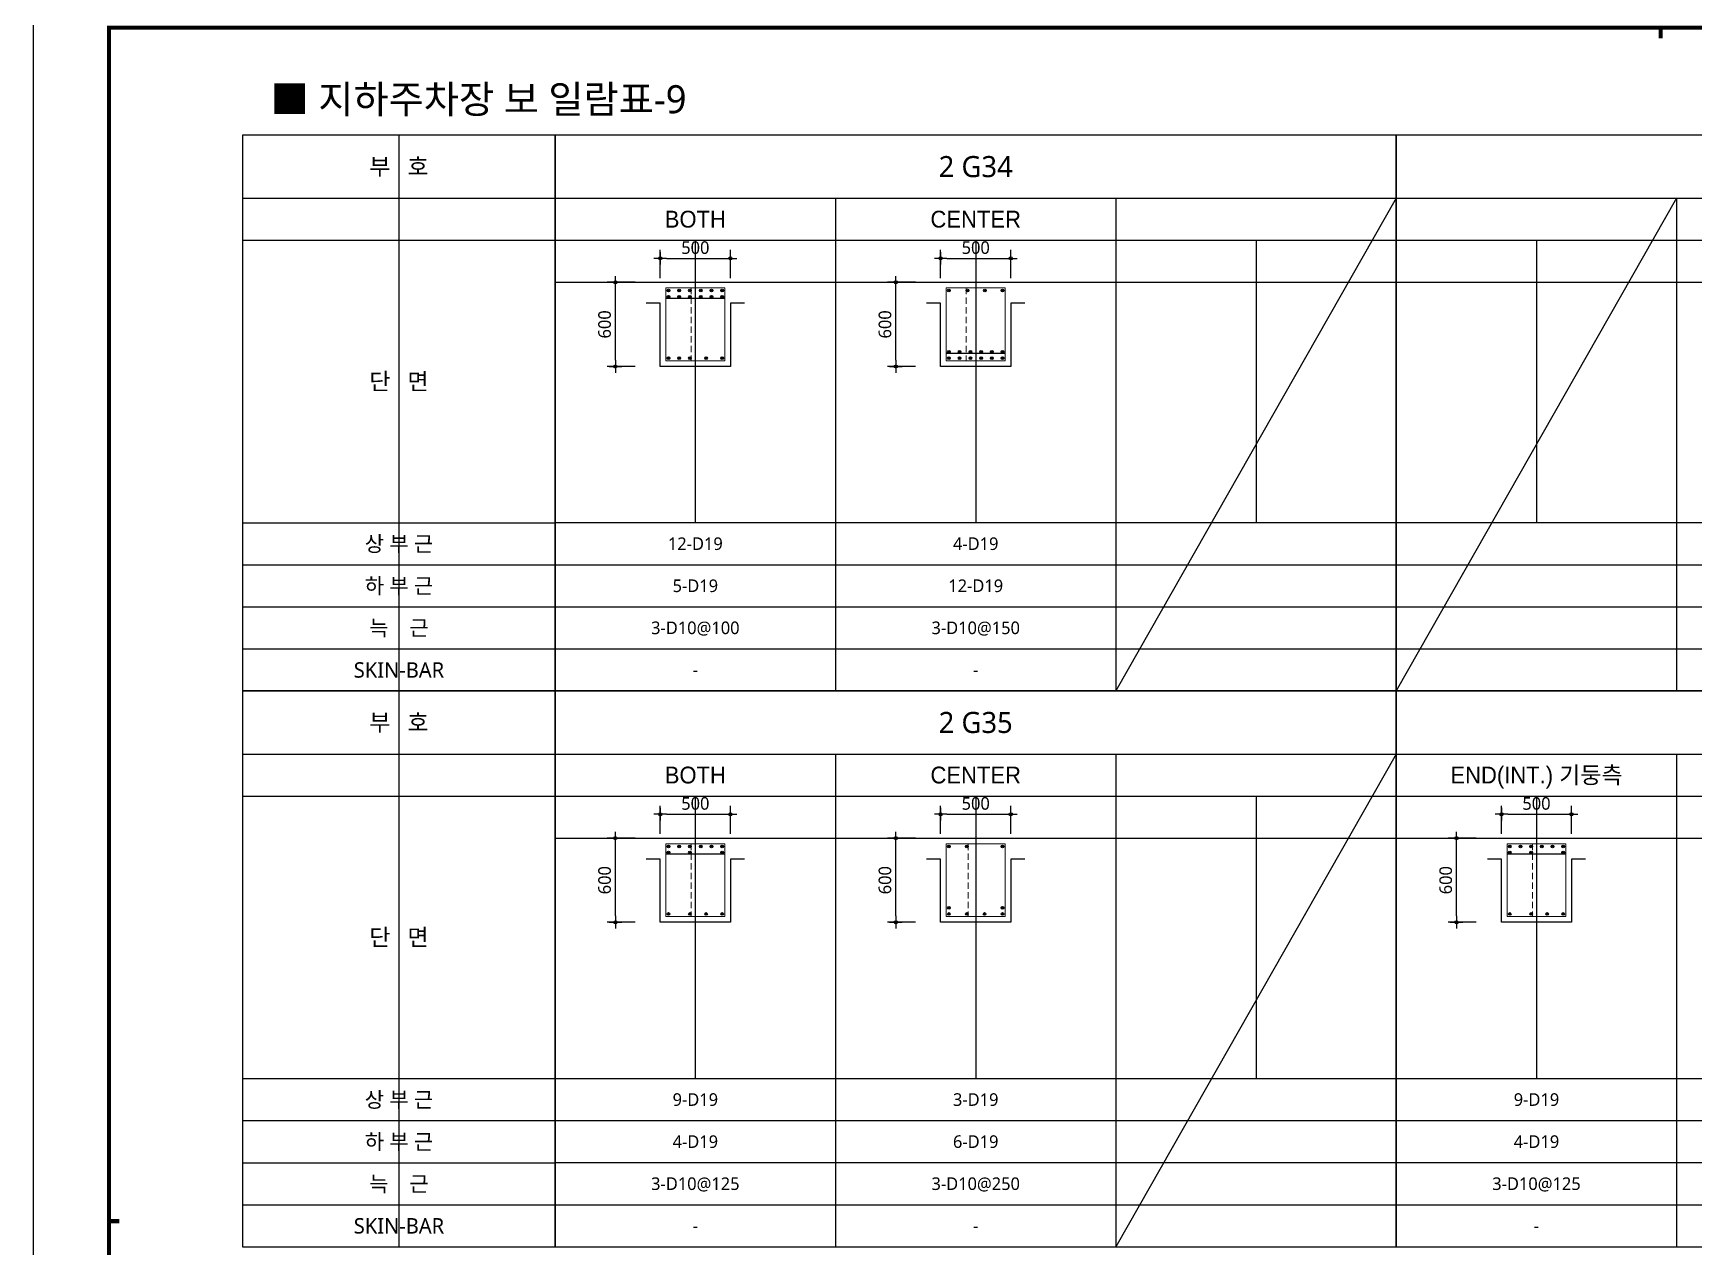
# Model space of a CAD drawing. Header units: millimetres. Extents: x 0 to 252030, y -124740 to 196020.
# Drawn here: x 100830 to 112675, y 133430 to 142086 of the extents above; entities that cross this region are included whole.
import ezdxf
from ezdxf.enums import TextEntityAlignment as Align

# ---------------------------------------------------------------- set-up
doc = ezdxf.new("R2010")
doc.units = ezdxf.units.MM
doc.header["$LTSCALE"] = 30
doc.linetypes.add('HID', pattern=[2.3, 1.5, -0.8])
doc.layers.get('DEFPOINTS').update_dxf_attribs({"color": 142})
for name, color, linetype in [('0-SEC1', 3, 'Continuous'), ('CON', 2, 'Continuous'), ('DIM', 7, 'Continuous'), ('ETC', 7, 'Continuous'), ('S-철근', 3, 'Continuous'), ('SHEET', 7, 'Continuous'), ('TEXT', 6, 'Continuous'), ('TXT', 3, 'Continuous'), ('XR-FORM_(도룡동)$0$Sheet', 7, 'Continuous')]:
    doc.layers.add(name, color=color, linetype=linetype)
doc.layers.add('Stirrup', color=1, linetype='Continuous', lineweight=0)
doc.layers.add('TieBar', color=7, linetype='HID', lineweight=0)
doc.styles.get("Standard").update_dxf_attribs({"font": 'malgun.ttf'})
doc.styles.add('돋움', font='Dotum.ttf')
doc.styles.add('맑은 고딕', font='malgun.ttf')
doc.dimstyles.new('30NDIM', dxfattribs={"dimscale": 50, "dimtxt": 3, "dimasz": 1.5, "dimexe": 2, "dimexo": 6, "dimgap": 1, "dimtad": 1, "dimdec": 0, "dimrnd": 0.25, "dimzin": 0, "dimdsep": 46, "dimtxsty": 'Standard', "dimblk": 'Z_DOT', "dimcen": 5, "dimclrd": 256, "dimclre": 256, "dimclrt": 3, "dimadec": 0, "dimazin": 0, "dimtm": 1e-09, "dimtfac": 1, "dimtdec": 0, "dimtix": 1, "dimtmove": 2, "dimatfit": 1, "dimldrblk": 'Z_DOT', "dimfxl": 1, "dimtolj": 1, "dimtzin": 0, "dimarcsym": 0})

# ---------------------------------------------------------------- blocks, each defined once
blk = doc.blocks.new('XR-FORM_(도룡동)$0$S')
at = {"layer": 'XR-FORM_(도룡동)$0$Sheet', "const_width": 100}
blk.add_lwpolyline([(1850, 57950), (82250, 57950), (82250, 1200), (1850, 1200)], close=True, dxfattribs=at)
at = {"layer": 'XR-FORM_(도룡동)$0$Sheet', "linetype": 'Continuous', "const_width": 100}
for points in [[(38745, 57950), (38745, 57700)], [(2100, 29575), (1850, 29575)]]:
    blk.add_lwpolyline(points, dxfattribs=at)
blk = doc.blocks.new('XR-FORM_(도룡동)', base_point=(101.33, -56114.51))
at = {"layer": 'DEFPOINTS'}
blk.add_lwpolyline([(0, 0), (420, 0), (420, 297), (0, 297)], close=True, dxfattribs=at)
at = {"xscale": 0.005, "yscale": 0.005, "zscale": 0.005}
blk.add_blockref('XR-FORM_(도룡동)$0$S', (-0.25, 0), dxfattribs=at)
blk = doc.blocks.new('*U160')
at = {"layer": 'DEFPOINTS'}
for p, q in [((-1114, 5286), (-1114, 1321)), ((-2229, 4536), (0, 4536))]:
    blk.add_line(p, q, dxfattribs=at)
at = {"layer": 'SHEET'}
blk.add_line((-2229, 4836), (0, 4836), dxfattribs=at)
at = {"layer": 'SHEET', "color": 6}
for p, q in [((-2229, 2521), (0, 2521)), ((-2229, 2221), (0, 2221)), ((-2229, 1921), (0, 1921)), ((-2229, 1621), (0, 1621))]:
    blk.add_line(p, q, dxfattribs=at)
at = {"layer": 'SHEET'}
blk.add_lwpolyline([(0, 5286), (-2229, 5286), (-2229, 1321), (0, 1321)], close=True, dxfattribs=at)
at = {"layer": 'TXT', "style": '맑은 고딕'}
for s, height, p in [('부   호', 120, (-1114, 5061)), ('단   면', 120, (-1114, 3529)), ('상 부 근', 110, (-1114, 2371)), ('하 부 근', 110, (-1114, 2071)), ('늑    근', 110, (-1114, 1771)), ('SKIN-BAR', 110, (-1114, 1471))]:
    blk.add_text(s, height=height, dxfattribs=at).set_placement(p, align=Align.MIDDLE_CENTER)
blk = doc.blocks.new('4등분')
at = {"layer": 'DEFPOINTS'}
for p, q in [((1000, 3214), (1000, 1200)), ((3000, 3214), (3000, 1200)), ((5000, 3214), (5000, 1200)), ((0, 2914), (6000, 2914))]:
    blk.add_line(p, q, dxfattribs=at)
at = {"layer": 'SHEET'}
blk.add_line((0, 3514), (6000, 3514), dxfattribs=at)
at = {"layer": 'SHEET', "color": 6}
for p, q in [((2000, 3514), (2000, 0)), ((4000, 3514), (4000, 0)), ((0, 3214), (6000, 3214)), ((0, 1200), (6000, 1200)), ((0, 900), (6000, 900)), ((0, 600), (6000, 600)), ((0, 300), (6000, 300))]:
    blk.add_line(p, q, dxfattribs=at)
at = {"layer": 'SHEET'}
blk.add_lwpolyline([(6000, 3964), (0, 3964), (0, 0), (6000, 0)], close=True, dxfattribs=at)
blk = doc.blocks.new('Z_DOT')
at = {"layer": 'DIM', "color": 0}
for p, q in [((-1, 0), (1, 0)), ((0, -1), (0, 1))]:
    blk.add_line(p, q, dxfattribs=at)
for radius in [0.25, 0.125]:
    blk.add_circle((0, 0), radius, dxfattribs=at)
blk = doc.blocks.new('*D333')
at = {"layer": 'DEFPOINTS', "color": 0, "transparency": 16777216}
for p in [(105803, 140480), (105303, 140159), (105803, 140159)]:
    blk.add_point(p, dxfattribs=at)
at = {"layer": 'DIM', "lineweight": -2, "transparency": 16777216}
for p, q in [((105303, 140339), (105303, 140540)), ((105803, 140339), (105803, 140540)), ((105348, 140480), (105758, 140480))]:
    blk.add_line(p, q, dxfattribs=at)
at = {"layer": 'DIM', "lineweight": -2, "transparency": 16777216, "xscale": 45, "yscale": 45, "zscale": 45, "rotation": 180}
blk.add_blockref('Z_DOT', (105303, 140480), dxfattribs=at)
at = {"layer": 'DIM', "lineweight": -2, "transparency": 16777216, "xscale": 45, "yscale": 45, "zscale": 45}
blk.add_blockref('Z_DOT', (105803, 140480), dxfattribs=at)
at = {"layer": 'DIM', "color": 3, "transparency": 16777216, "insert": (105553, 140556), "char_height": 90, "attachment_point": 5}
blk.add_mtext('\\A1;500', dxfattribs=at)
blk = doc.blocks.new('*D334')
at = {"layer": 'DEFPOINTS', "color": 0, "transparency": 16777216}
for p in [(104983, 140309), (105303, 140309), (105303, 139709)]:
    blk.add_point(p, dxfattribs=at)
at = {"layer": 'DIM', "lineweight": -2, "transparency": 16777216}
for p, q in [((105123, 140309), (104923, 140309)), ((104983, 139754), (104983, 140264)), ((105123, 139709), (104923, 139709))]:
    blk.add_line(p, q, dxfattribs=at)
at = {"layer": 'DIM', "lineweight": -2, "transparency": 16777216, "xscale": 45, "yscale": 45, "zscale": 45}
for p, rotation in [((104983, 140309), 90), ((104983, 139709), 270)]:
    blk.add_blockref('Z_DOT', p, dxfattribs=dict(at, rotation=rotation))
at = {"layer": 'DIM', "color": 3, "transparency": 16777216, "insert": (104906, 140009), "char_height": 90, "attachment_point": 5, "rotation": 90}
blk.add_mtext('\\A1;600', dxfattribs=at)
blk = doc.blocks.new('*D335')
at = {"layer": 'DEFPOINTS', "color": 0, "transparency": 16777216}
for p in [(107803, 140480), (107303, 140159), (107803, 140159)]:
    blk.add_point(p, dxfattribs=at)
at = {"layer": 'DIM', "lineweight": -2, "transparency": 16777216}
for p, q in [((107303, 140339), (107303, 140540)), ((107803, 140339), (107803, 140540)), ((107348, 140480), (107758, 140480))]:
    blk.add_line(p, q, dxfattribs=at)
at = {"layer": 'DIM', "lineweight": -2, "transparency": 16777216, "xscale": 45, "yscale": 45, "zscale": 45, "rotation": 180}
blk.add_blockref('Z_DOT', (107303, 140480), dxfattribs=at)
at = {"layer": 'DIM', "lineweight": -2, "transparency": 16777216, "xscale": 45, "yscale": 45, "zscale": 45}
blk.add_blockref('Z_DOT', (107803, 140480), dxfattribs=at)
at = {"layer": 'DIM', "color": 3, "transparency": 16777216, "insert": (107553, 140556), "char_height": 90, "attachment_point": 5}
blk.add_mtext('\\A1;500', dxfattribs=at)
blk = doc.blocks.new('*D336')
at = {"layer": 'DEFPOINTS', "color": 0, "transparency": 16777216}
for p in [(106983, 140309), (107303, 140309), (107303, 139709)]:
    blk.add_point(p, dxfattribs=at)
at = {"layer": 'DIM', "lineweight": -2, "transparency": 16777216}
for p, q in [((107123, 140309), (106923, 140309)), ((106983, 139754), (106983, 140264)), ((107123, 139709), (106923, 139709))]:
    blk.add_line(p, q, dxfattribs=at)
at = {"layer": 'DIM', "lineweight": -2, "transparency": 16777216, "xscale": 45, "yscale": 45, "zscale": 45}
for p, rotation in [((106983, 140309), 90), ((106983, 139709), 270)]:
    blk.add_blockref('Z_DOT', p, dxfattribs=dict(at, rotation=rotation))
at = {"layer": 'DIM', "color": 3, "transparency": 16777216, "insert": (106906, 140009), "char_height": 90, "attachment_point": 5, "rotation": 90}
blk.add_mtext('\\A1;600', dxfattribs=at)
blk = doc.blocks.new('*D341')
at = {"layer": 'DEFPOINTS', "color": 0, "transparency": 16777216}
for p in [(105803, 136515), (105303, 136195), (105803, 136195)]:
    blk.add_point(p, dxfattribs=at)
at = {"layer": 'DIM', "lineweight": -2, "transparency": 16777216}
for p, q in [((105303, 136375), (105303, 136575)), ((105803, 136375), (105803, 136575)), ((105348, 136515), (105758, 136515))]:
    blk.add_line(p, q, dxfattribs=at)
at = {"layer": 'DIM', "lineweight": -2, "transparency": 16777216, "xscale": 45, "yscale": 45, "zscale": 45, "rotation": 180}
blk.add_blockref('Z_DOT', (105303, 136515), dxfattribs=at)
at = {"layer": 'DIM', "lineweight": -2, "transparency": 16777216, "xscale": 45, "yscale": 45, "zscale": 45}
blk.add_blockref('Z_DOT', (105803, 136515), dxfattribs=at)
at = {"layer": 'DIM', "color": 3, "transparency": 16777216, "insert": (105553, 136592), "char_height": 90, "attachment_point": 5}
blk.add_mtext('\\A1;500', dxfattribs=at)
blk = doc.blocks.new('*D342')
at = {"layer": 'DEFPOINTS', "color": 0, "transparency": 16777216}
for p in [(104983, 136345), (105303, 136345), (105303, 135745)]:
    blk.add_point(p, dxfattribs=at)
at = {"layer": 'DIM', "lineweight": -2, "transparency": 16777216}
for p, q in [((105123, 136345), (104923, 136345)), ((104983, 135790), (104983, 136300)), ((105123, 135745), (104923, 135745))]:
    blk.add_line(p, q, dxfattribs=at)
at = {"layer": 'DIM', "lineweight": -2, "transparency": 16777216, "xscale": 45, "yscale": 45, "zscale": 45}
for p, rotation in [((104983, 136345), 90), ((104983, 135745), 270)]:
    blk.add_blockref('Z_DOT', p, dxfattribs=dict(at, rotation=rotation))
at = {"layer": 'DIM', "color": 3, "transparency": 16777216, "insert": (104906, 136045), "char_height": 90, "attachment_point": 5, "rotation": 90}
blk.add_mtext('\\A1;600', dxfattribs=at)
blk = doc.blocks.new('*D343')
at = {"layer": 'DEFPOINTS', "color": 0, "transparency": 16777216}
for p in [(107803, 136515), (107303, 136195), (107803, 136195)]:
    blk.add_point(p, dxfattribs=at)
at = {"layer": 'DIM', "lineweight": -2, "transparency": 16777216}
for p, q in [((107303, 136375), (107303, 136575)), ((107803, 136375), (107803, 136575)), ((107348, 136515), (107758, 136515))]:
    blk.add_line(p, q, dxfattribs=at)
at = {"layer": 'DIM', "lineweight": -2, "transparency": 16777216, "xscale": 45, "yscale": 45, "zscale": 45, "rotation": 180}
blk.add_blockref('Z_DOT', (107303, 136515), dxfattribs=at)
at = {"layer": 'DIM', "lineweight": -2, "transparency": 16777216, "xscale": 45, "yscale": 45, "zscale": 45}
blk.add_blockref('Z_DOT', (107803, 136515), dxfattribs=at)
at = {"layer": 'DIM', "color": 3, "transparency": 16777216, "insert": (107553, 136592), "char_height": 90, "attachment_point": 5}
blk.add_mtext('\\A1;500', dxfattribs=at)
blk = doc.blocks.new('*D344')
at = {"layer": 'DEFPOINTS', "color": 0, "transparency": 16777216}
for p in [(106983, 136345), (107303, 136345), (107303, 135745)]:
    blk.add_point(p, dxfattribs=at)
at = {"layer": 'DIM', "lineweight": -2, "transparency": 16777216}
for p, q in [((107123, 136345), (106923, 136345)), ((106983, 135790), (106983, 136300)), ((107123, 135745), (106923, 135745))]:
    blk.add_line(p, q, dxfattribs=at)
at = {"layer": 'DIM', "lineweight": -2, "transparency": 16777216, "xscale": 45, "yscale": 45, "zscale": 45}
for p, rotation in [((106983, 136345), 90), ((106983, 135745), 270)]:
    blk.add_blockref('Z_DOT', p, dxfattribs=dict(at, rotation=rotation))
at = {"layer": 'DIM', "color": 3, "transparency": 16777216, "insert": (106906, 136045), "char_height": 90, "attachment_point": 5, "rotation": 90}
blk.add_mtext('\\A1;600', dxfattribs=at)
blk = doc.blocks.new('*D345')
at = {"layer": 'DEFPOINTS', "color": 0, "transparency": 16777216}
for p in [(111803, 136515), (111303, 136195), (111803, 136195)]:
    blk.add_point(p, dxfattribs=at)
at = {"layer": 'DIM', "lineweight": -2, "transparency": 16777216}
for p, q in [((111303, 136375), (111303, 136575)), ((111803, 136375), (111803, 136575)), ((111348, 136515), (111758, 136515))]:
    blk.add_line(p, q, dxfattribs=at)
at = {"layer": 'DIM', "lineweight": -2, "transparency": 16777216, "xscale": 45, "yscale": 45, "zscale": 45, "rotation": 180}
blk.add_blockref('Z_DOT', (111303, 136515), dxfattribs=at)
at = {"layer": 'DIM', "lineweight": -2, "transparency": 16777216, "xscale": 45, "yscale": 45, "zscale": 45}
blk.add_blockref('Z_DOT', (111803, 136515), dxfattribs=at)
at = {"layer": 'DIM', "color": 3, "transparency": 16777216, "insert": (111553, 136592), "char_height": 90, "attachment_point": 5}
blk.add_mtext('\\A1;500', dxfattribs=at)
blk = doc.blocks.new('*D346')
at = {"layer": 'DEFPOINTS', "color": 0, "transparency": 16777216}
for p in [(110983, 136345), (111303, 136345), (111303, 135745)]:
    blk.add_point(p, dxfattribs=at)
at = {"layer": 'DIM', "lineweight": -2, "transparency": 16777216}
for p, q in [((111123, 136345), (110923, 136345)), ((110983, 135790), (110983, 136300)), ((111123, 135745), (110923, 135745))]:
    blk.add_line(p, q, dxfattribs=at)
at = {"layer": 'DIM', "lineweight": -2, "transparency": 16777216, "xscale": 45, "yscale": 45, "zscale": 45}
for p, rotation in [((110983, 136345), 90), ((110983, 135745), 270)]:
    blk.add_blockref('Z_DOT', p, dxfattribs=dict(at, rotation=rotation))
at = {"layer": 'DIM', "color": 3, "transparency": 16777216, "insert": (110906, 136045), "char_height": 90, "attachment_point": 5, "rotation": 90}
blk.add_mtext('\\A1;600', dxfattribs=at)

msp = doc.modelspace()

# ---------------------------------------------------------------- hatches: boundary and pattern name
at = {"layer": 'S-철근'}
h = msp.add_hatch(color=256, dxfattribs=at)
edge = h.paths.add_edge_path()
edge.add_arc((105362.08013, 140250.41992), 9.55, 0, 180)
edge.add_arc((105362.08013, 140250.41992), 9.55, 180, 360)
h = msp.add_hatch(color=256, dxfattribs=at)
edge = h.paths.add_edge_path()
edge.add_arc((105438.44813, 140250.41992), 9.55, 0, 180)
edge.add_arc((105438.44813, 140250.41992), 9.55, 180, 360)
h = msp.add_hatch(color=256, dxfattribs=at)
edge = h.paths.add_edge_path()
edge.add_arc((105514.81613, 140250.41992), 9.55, 0, 180)
edge.add_arc((105514.81613, 140250.41992), 9.55, 180, 360)
h = msp.add_hatch(color=256, dxfattribs=at)
edge = h.paths.add_edge_path()
edge.add_arc((105591.18413, 140250.41992), 9.55, 0, 180)
edge.add_arc((105591.18413, 140250.41992), 9.55, 180, 360)
h = msp.add_hatch(color=256, dxfattribs=at)
edge = h.paths.add_edge_path()
edge.add_arc((105667.55213, 140250.41992), 9.55, 0, 180)
edge.add_arc((105667.55213, 140250.41992), 9.55, 180, 360)
h = msp.add_hatch(color=256, dxfattribs=at)
edge = h.paths.add_edge_path()
edge.add_arc((105743.92013, 140250.41992), 9.55, 0, 180)
edge.add_arc((105743.92013, 140250.41992), 9.55, 180, 360)
h = msp.add_hatch(color=256, dxfattribs=at)
edge = h.paths.add_edge_path()
edge.add_arc((107362.08013, 140250.41992), 9.55, 0, 180)
edge.add_arc((107362.08013, 140250.41992), 9.55, 180, 360)
h = msp.add_hatch(color=256, dxfattribs=at)
edge = h.paths.add_edge_path()
edge.add_arc((107493.91613, 140250.41992), 9.55, 0, 180)
edge.add_arc((107493.91613, 140250.41992), 9.55, 180, 360)
h = msp.add_hatch(color=256, dxfattribs=at)
edge = h.paths.add_edge_path()
edge.add_arc((107618.91813, 140250.41992), 9.55, 0, 180)
edge.add_arc((107618.91813, 140250.41992), 9.55, 180, 360)
h = msp.add_hatch(color=256, dxfattribs=at)
edge = h.paths.add_edge_path()
edge.add_arc((107743.92013, 140250.41992), 9.55, 0, 180)
edge.add_arc((107743.92013, 140250.41992), 9.55, 180, 360)
h = msp.add_hatch(color=256, dxfattribs=at)
edge = h.paths.add_edge_path()
edge.add_arc((105362.08013, 140206.31992), 9.55, 0, 180)
edge.add_arc((105362.08013, 140206.31992), 9.55, 180, 360)
h = msp.add_hatch(color=256, dxfattribs=at)
edge = h.paths.add_edge_path()
edge.add_arc((105438.44813, 140206.31992), 9.55, 0, 180)
edge.add_arc((105438.44813, 140206.31992), 9.55, 180, 360)
h = msp.add_hatch(color=256, dxfattribs=at)
edge = h.paths.add_edge_path()
edge.add_arc((105514.81613, 140206.31992), 9.55, 0, 180)
edge.add_arc((105514.81613, 140206.31992), 9.55, 180, 360)
h = msp.add_hatch(color=256, dxfattribs=at)
edge = h.paths.add_edge_path()
edge.add_arc((105591.18413, 140206.31992), 9.55, 0, 180)
edge.add_arc((105591.18413, 140206.31992), 9.55, 180, 360)
h = msp.add_hatch(color=256, dxfattribs=at)
edge = h.paths.add_edge_path()
edge.add_arc((105667.55213, 140206.31992), 9.55, 0, 180)
edge.add_arc((105667.55213, 140206.31992), 9.55, 180, 360)
h = msp.add_hatch(color=256, dxfattribs=at)
edge = h.paths.add_edge_path()
edge.add_arc((105743.92013, 140206.31992), 9.55, 0, 180)
edge.add_arc((105743.92013, 140206.31992), 9.55, 180, 360)
h = msp.add_hatch(color=256, dxfattribs=at)
edge = h.paths.add_edge_path()
edge.add_arc((105362.08013, 139768.57992), 9.55, 0, 180)
edge.add_arc((105362.08013, 139768.57992), 9.55, 180, 360)
h = msp.add_hatch(color=256, dxfattribs=at)
edge = h.paths.add_edge_path()
edge.add_arc((105438.44813, 139768.57992), 9.55, 0, 180)
edge.add_arc((105438.44813, 139768.57992), 9.55, 180, 360)
h = msp.add_hatch(color=256, dxfattribs=at)
edge = h.paths.add_edge_path()
edge.add_arc((105514.81613, 139768.57992), 9.55, 0, 180)
edge.add_arc((105514.81613, 139768.57992), 9.55, 180, 360)
h = msp.add_hatch(color=256, dxfattribs=at)
edge = h.paths.add_edge_path()
edge.add_arc((105629.36813, 139768.57992), 9.55, 0, 180)
edge.add_arc((105629.36813, 139768.57992), 9.55, 180, 360)
h = msp.add_hatch(color=256, dxfattribs=at)
edge = h.paths.add_edge_path()
edge.add_arc((105743.92013, 139768.57992), 9.55, 0, 180)
edge.add_arc((105743.92013, 139768.57992), 9.55, 180, 360)
h = msp.add_hatch(color=256, dxfattribs=at)
edge = h.paths.add_edge_path()
edge.add_arc((107362.08013, 139812.67992), 9.55, 0, 180)
edge.add_arc((107362.08013, 139812.67992), 9.55, 180, 360)
h = msp.add_hatch(color=256, dxfattribs=at)
edge = h.paths.add_edge_path()
edge.add_arc((107362.08013, 139768.57992), 9.55, 0, 180)
edge.add_arc((107362.08013, 139768.57992), 9.55, 180, 360)
h = msp.add_hatch(color=256, dxfattribs=at)
edge = h.paths.add_edge_path()
edge.add_arc((107438.44813, 139812.67992), 9.55, 0, 180)
edge.add_arc((107438.44813, 139812.67992), 9.55, 180, 360)
h = msp.add_hatch(color=256, dxfattribs=at)
edge = h.paths.add_edge_path()
edge.add_arc((107438.44813, 139768.57992), 9.55, 0, 180)
edge.add_arc((107438.44813, 139768.57992), 9.55, 180, 360)
h = msp.add_hatch(color=256, dxfattribs=at)
edge = h.paths.add_edge_path()
edge.add_arc((107514.81613, 139812.67992), 9.55, 0, 180)
edge.add_arc((107514.81613, 139812.67992), 9.55, 180, 360)
h = msp.add_hatch(color=256, dxfattribs=at)
edge = h.paths.add_edge_path()
edge.add_arc((107514.81613, 139768.57992), 9.55, 0, 180)
edge.add_arc((107514.81613, 139768.57992), 9.55, 180, 360)
h = msp.add_hatch(color=256, dxfattribs=at)
edge = h.paths.add_edge_path()
edge.add_arc((107591.18413, 139812.67992), 9.55, 0, 180)
edge.add_arc((107591.18413, 139812.67992), 9.55, 180, 360)
h = msp.add_hatch(color=256, dxfattribs=at)
edge = h.paths.add_edge_path()
edge.add_arc((107591.18413, 139768.57992), 9.55, 0, 180)
edge.add_arc((107591.18413, 139768.57992), 9.55, 180, 360)
h = msp.add_hatch(color=256, dxfattribs=at)
edge = h.paths.add_edge_path()
edge.add_arc((107667.55213, 139812.67992), 9.55, 0, 180)
edge.add_arc((107667.55213, 139812.67992), 9.55, 180, 360)
h = msp.add_hatch(color=256, dxfattribs=at)
edge = h.paths.add_edge_path()
edge.add_arc((107667.55213, 139768.57992), 9.55, 0, 180)
edge.add_arc((107667.55213, 139768.57992), 9.55, 180, 360)
h = msp.add_hatch(color=256, dxfattribs=at)
edge = h.paths.add_edge_path()
edge.add_arc((107743.92013, 139812.67992), 9.55, 0, 180)
edge.add_arc((107743.92013, 139812.67992), 9.55, 180, 360)
h = msp.add_hatch(color=256, dxfattribs=at)
edge = h.paths.add_edge_path()
edge.add_arc((107743.92013, 139768.57992), 9.55, 0, 180)
edge.add_arc((107743.92013, 139768.57992), 9.55, 180, 360)
h = msp.add_hatch(color=256, dxfattribs=at)
edge = h.paths.add_edge_path()
edge.add_arc((105362.08013, 136285.91992), 9.55, 0, 180)
edge.add_arc((105362.08013, 136285.91992), 9.55, 180, 360)
h = msp.add_hatch(color=256, dxfattribs=at)
edge = h.paths.add_edge_path()
edge.add_arc((105362.08013, 136241.81992), 9.55, 0, 180)
edge.add_arc((105362.08013, 136241.81992), 9.55, 180, 360)
h = msp.add_hatch(color=256, dxfattribs=at)
edge = h.paths.add_edge_path()
edge.add_arc((105438.44813, 136285.91992), 9.55, 0, 180)
edge.add_arc((105438.44813, 136285.91992), 9.55, 180, 360)
h = msp.add_hatch(color=256, dxfattribs=at)
edge = h.paths.add_edge_path()
edge.add_arc((105514.81613, 136285.91992), 9.55, 0, 180)
edge.add_arc((105514.81613, 136285.91992), 9.55, 180, 360)
h = msp.add_hatch(color=256, dxfattribs=at)
edge = h.paths.add_edge_path()
edge.add_arc((105514.81613, 136241.81992), 9.55, 0, 180)
edge.add_arc((105514.81613, 136241.81992), 9.55, 180, 360)
h = msp.add_hatch(color=256, dxfattribs=at)
edge = h.paths.add_edge_path()
edge.add_arc((105591.18413, 136285.91992), 9.55, 0, 180)
edge.add_arc((105591.18413, 136285.91992), 9.55, 180, 360)
h = msp.add_hatch(color=256, dxfattribs=at)
edge = h.paths.add_edge_path()
edge.add_arc((105667.55213, 136285.91992), 9.55, 0, 180)
edge.add_arc((105667.55213, 136285.91992), 9.55, 180, 360)
h = msp.add_hatch(color=256, dxfattribs=at)
edge = h.paths.add_edge_path()
edge.add_arc((105743.92013, 136285.91992), 9.55, 0, 180)
edge.add_arc((105743.92013, 136285.91992), 9.55, 180, 360)
h = msp.add_hatch(color=256, dxfattribs=at)
edge = h.paths.add_edge_path()
edge.add_arc((105743.92013, 136241.81992), 9.55, 0, 180)
edge.add_arc((105743.92013, 136241.81992), 9.55, 180, 360)
h = msp.add_hatch(color=256, dxfattribs=at)
edge = h.paths.add_edge_path()
edge.add_arc((107362.08013, 136285.91992), 9.55, 0, 180)
edge.add_arc((107362.08013, 136285.91992), 9.55, 180, 360)
h = msp.add_hatch(color=256, dxfattribs=at)
edge = h.paths.add_edge_path()
edge.add_arc((107489.36013, 136285.91992), 9.55, 0, 180)
edge.add_arc((107489.36013, 136285.91992), 9.55, 180, 360)
h = msp.add_hatch(color=256, dxfattribs=at)
edge = h.paths.add_edge_path()
edge.add_arc((107743.92013, 136285.91992), 9.55, 0, 180)
edge.add_arc((107743.92013, 136285.91992), 9.55, 180, 360)
h = msp.add_hatch(color=256, dxfattribs=at)
edge = h.paths.add_edge_path()
edge.add_arc((111362.08013, 136285.91992), 9.55, 0, 180)
edge.add_arc((111362.08013, 136285.91992), 9.55, 180, 360)
h = msp.add_hatch(color=256, dxfattribs=at)
edge = h.paths.add_edge_path()
edge.add_arc((111362.08013, 136241.81992), 9.55, 0, 180)
edge.add_arc((111362.08013, 136241.81992), 9.55, 180, 360)
h = msp.add_hatch(color=256, dxfattribs=at)
edge = h.paths.add_edge_path()
edge.add_arc((111438.44813, 136285.91992), 9.55, 0, 180)
edge.add_arc((111438.44813, 136285.91992), 9.55, 180, 360)
h = msp.add_hatch(color=256, dxfattribs=at)
edge = h.paths.add_edge_path()
edge.add_arc((111514.81613, 136285.91992), 9.55, 0, 180)
edge.add_arc((111514.81613, 136285.91992), 9.55, 180, 360)
h = msp.add_hatch(color=256, dxfattribs=at)
edge = h.paths.add_edge_path()
edge.add_arc((111514.81613, 136241.81992), 9.55, 0, 180)
edge.add_arc((111514.81613, 136241.81992), 9.55, 180, 360)
h = msp.add_hatch(color=256, dxfattribs=at)
edge = h.paths.add_edge_path()
edge.add_arc((111591.18413, 136285.91992), 9.55, 0, 180)
edge.add_arc((111591.18413, 136285.91992), 9.55, 180, 360)
h = msp.add_hatch(color=256, dxfattribs=at)
edge = h.paths.add_edge_path()
edge.add_arc((111667.55213, 136285.91992), 9.55, 0, 180)
edge.add_arc((111667.55213, 136285.91992), 9.55, 180, 360)
h = msp.add_hatch(color=256, dxfattribs=at)
edge = h.paths.add_edge_path()
edge.add_arc((111743.92013, 136285.91992), 9.55, 0, 180)
edge.add_arc((111743.92013, 136285.91992), 9.55, 180, 360)
h = msp.add_hatch(color=256, dxfattribs=at)
edge = h.paths.add_edge_path()
edge.add_arc((111743.92013, 136241.81992), 9.55, 0, 180)
edge.add_arc((111743.92013, 136241.81992), 9.55, 180, 360)
h = msp.add_hatch(color=256, dxfattribs=at)
edge = h.paths.add_edge_path()
edge.add_arc((105362.08013, 135804.07992), 9.55, 0, 180)
edge.add_arc((105362.08013, 135804.07992), 9.55, 180, 360)
h = msp.add_hatch(color=256, dxfattribs=at)
edge = h.paths.add_edge_path()
edge.add_arc((105514.81613, 135804.07992), 9.55, 0, 180)
edge.add_arc((105514.81613, 135804.07992), 9.55, 180, 360)
h = msp.add_hatch(color=256, dxfattribs=at)
edge = h.paths.add_edge_path()
edge.add_arc((105629.36813, 135804.07992), 9.55, 0, 180)
edge.add_arc((105629.36813, 135804.07992), 9.55, 180, 360)
h = msp.add_hatch(color=256, dxfattribs=at)
edge = h.paths.add_edge_path()
edge.add_arc((105743.92013, 135804.07992), 9.55, 0, 180)
edge.add_arc((105743.92013, 135804.07992), 9.55, 180, 360)
h = msp.add_hatch(color=256, dxfattribs=at)
edge = h.paths.add_edge_path()
edge.add_arc((107362.08013, 135848.17992), 9.55, 0, 180)
edge.add_arc((107362.08013, 135848.17992), 9.55, 180, 360)
h = msp.add_hatch(color=256, dxfattribs=at)
edge = h.paths.add_edge_path()
edge.add_arc((107362.08013, 135804.07992), 9.55, 0, 180)
edge.add_arc((107362.08013, 135804.07992), 9.55, 180, 360)
h = msp.add_hatch(color=256, dxfattribs=at)
edge = h.paths.add_edge_path()
edge.add_arc((107489.36013, 135804.07992), 9.55, 0, 180)
edge.add_arc((107489.36013, 135804.07992), 9.55, 180, 360)
h = msp.add_hatch(color=256, dxfattribs=at)
edge = h.paths.add_edge_path()
edge.add_arc((107616.64013, 135804.07992), 9.55, 0, 180)
edge.add_arc((107616.64013, 135804.07992), 9.55, 180, 360)
h = msp.add_hatch(color=256, dxfattribs=at)
edge = h.paths.add_edge_path()
edge.add_arc((107743.92013, 135848.17992), 9.55, 0, 180)
edge.add_arc((107743.92013, 135848.17992), 9.55, 180, 360)
h = msp.add_hatch(color=256, dxfattribs=at)
edge = h.paths.add_edge_path()
edge.add_arc((107743.92013, 135804.07992), 9.55, 0, 180)
edge.add_arc((107743.92013, 135804.07992), 9.55, 180, 360)
h = msp.add_hatch(color=256, dxfattribs=at)
edge = h.paths.add_edge_path()
edge.add_arc((111362.08013, 135804.07992), 9.55, 0, 180)
edge.add_arc((111362.08013, 135804.07992), 9.55, 180, 360)
h = msp.add_hatch(color=256, dxfattribs=at)
edge = h.paths.add_edge_path()
edge.add_arc((111514.81613, 135804.07992), 9.55, 0, 180)
edge.add_arc((111514.81613, 135804.07992), 9.55, 180, 360)
h = msp.add_hatch(color=256, dxfattribs=at)
edge = h.paths.add_edge_path()
edge.add_arc((111629.36813, 135804.07992), 9.55, 0, 180)
edge.add_arc((111629.36813, 135804.07992), 9.55, 180, 360)
h = msp.add_hatch(color=256, dxfattribs=at)
edge = h.paths.add_edge_path()
edge.add_arc((111743.92013, 135804.07992), 9.55, 0, 180)
edge.add_arc((111743.92013, 135804.07992), 9.55, 180, 360)

# ---------------------------------------------------------------- linework, layer by layer
at = {"layer": 'CON', "color": 8}
for p, q in [((105203.00013, 140309.49992), (105903.00013, 140309.49992)), ((107203.00013, 140309.49992), (107903.00013, 140309.49992)), ((105203.00013, 136344.99992), (105903.00013, 136344.99992)), ((107203.00013, 136344.99992), (107903.00013, 136344.99992)), ((111203.00013, 136344.99992), (111903.00013, 136344.99992))]:
    msp.add_line(p, q, dxfattribs=at)
for points in [[(105903.00013, 140159.49992), (105803.00013, 140159.49992), (105803.00013, 139709.49992), (105303.00013, 139709.49992), (105303.00013, 140159.49992), (105203.00013, 140159.49992)], [(107903.00013, 140159.49992), (107803.00013, 140159.49992), (107803.00013, 139709.49992), (107303.00013, 139709.49992), (107303.00013, 140159.49992), (107203.00013, 140159.49992)], [(105903.00013, 136194.99992), (105803.00013, 136194.99992), (105803.00013, 135744.99992), (105303.00013, 135744.99992), (105303.00013, 136194.99992), (105203.00013, 136194.99992)], [(107903.00013, 136194.99992), (107803.00013, 136194.99992), (107803.00013, 135744.99992), (107303.00013, 135744.99992), (107303.00013, 136194.99992), (107203.00013, 136194.99992)], [(111903.00013, 136194.99992), (111803.00013, 136194.99992), (111803.00013, 135744.99992), (111303.00013, 135744.99992), (111303.00013, 136194.99992), (111203.00013, 136194.99992)]]:
    msp.add_lwpolyline(points, dxfattribs=at)
at = {"layer": 'ETC', "color": 8}
for p, q in [((105343.00013, 140196.76992), (105763.00013, 140196.76992)), ((107343.00013, 139803.12992), (107763.00013, 139803.12992)), ((105343.00013, 136232.26992), (105763.00013, 136232.26992)), ((111343.00013, 136232.26992), (111763.00013, 136232.26992))]:
    msp.add_line(p, q, dxfattribs=at)
at = {"layer": 'S-철근'}
for centre in [(105362.08013, 140250.41992), (105438.44813, 140250.41992), (105514.81613, 140250.41992), (105591.18413, 140250.41992), (105667.55213, 140250.41992), (105743.92013, 140250.41992), (107362.08013, 140250.41992), (107493.91613, 140250.41992), (107618.91813, 140250.41992), (107743.92013, 140250.41992), (105362.08013, 140206.31992), (105438.44813, 140206.31992), (105514.81613, 140206.31992), (105591.18413, 140206.31992), (105667.55213, 140206.31992), (105743.92013, 140206.31992), (105362.08013, 139768.57992), (105438.44813, 139768.57992), (105514.81613, 139768.57992), (105629.36813, 139768.57992), (105743.92013, 139768.57992), (107362.08013, 139812.67992), (107362.08013, 139768.57992), (107438.44813, 139812.67992), (107438.44813, 139768.57992), (107514.81613, 139812.67992), (107514.81613, 139768.57992), (107591.18413, 139812.67992), (107591.18413, 139768.57992), (107667.55213, 139812.67992), (107667.55213, 139768.57992), (107743.92013, 139812.67992), (107743.92013, 139768.57992), (105362.08013, 136285.91992), (105362.08013, 136241.81992), (105438.44813, 136285.91992), (105514.81613, 136285.91992), (105514.81613, 136241.81992), (105591.18413, 136285.91992), (105667.55213, 136285.91992), (105743.92013, 136285.91992), (105743.92013, 136241.81992), (107362.08013, 136285.91992), (107489.36013, 136285.91992), (107743.92013, 136285.91992), (111362.08013, 136285.91992), (111362.08013, 136241.81992), (111438.44813, 136285.91992), (111514.81613, 136285.91992), (111514.81613, 136241.81992), (111591.18413, 136285.91992), (111667.55213, 136285.91992), (111743.92013, 136285.91992), (111743.92013, 136241.81992), (105362.08013, 135804.07992), (105514.81613, 135804.07992), (105629.36813, 135804.07992), (105743.92013, 135804.07992), (107362.08013, 135848.17992), (107362.08013, 135804.07992), (107489.36013, 135804.07992), (107616.64013, 135804.07992), (107743.92013, 135848.17992), (107743.92013, 135804.07992), (111362.08013, 135804.07992), (111514.81613, 135804.07992), (111629.36813, 135804.07992), (111743.92013, 135804.07992)]:
    msp.add_circle(centre, 9.55, dxfattribs=at)
at = {"layer": 'SHEET'}
for p, q in [((110553.00013, 140909.49992), (108553.00013, 137394.99992)), ((112553.00013, 140909.49992), (110553.00013, 137394.99992)), ((110553.00013, 136944.99992), (108553.00013, 133430.49992))]:
    msp.add_line(p, q, dxfattribs=at)
at = {"layer": 'Stirrup', "color": 3}
for points in [[(105343.00013, 139749.49992), (105343.00013, 140269.49992), (105763.00013, 140269.49992), (105763.00013, 139749.49992), (105343.00013, 139749.49992)], [(107343.00013, 139749.49992), (107343.00013, 140269.49992), (107763.00013, 140269.49992), (107763.00013, 139749.49992), (107343.00013, 139749.49992)], [(105343.00013, 135784.99992), (105343.00013, 136304.99992), (105763.00013, 136304.99992), (105763.00013, 135784.99992), (105343.00013, 135784.99992)], [(107343.00013, 135784.99992), (107343.00013, 136304.99992), (107763.00013, 136304.99992), (107763.00013, 135784.99992), (107343.00013, 135784.99992)], [(111343.00013, 135784.99992), (111343.00013, 136304.99992), (111763.00013, 136304.99992), (111763.00013, 135784.99992), (111343.00013, 135784.99992)]]:
    msp.add_lwpolyline(points, dxfattribs=at)
at = {"layer": 'TieBar'}
for p, q in [((105524.36613, 140269.49992), (105524.36613, 139749.49992)), ((107484.36613, 140269.49992), (107484.36613, 139749.49992)), ((105524.36613, 136304.99992), (105524.36613, 135784.99992)), ((107498.91013, 136304.99992), (107498.91013, 135784.99992)), ((111524.36613, 136304.99992), (111524.36613, 135784.99992))]:
    msp.add_line(p, q, dxfattribs=at)

# ---------------------------------------------------------------- block references
for name, p in [('*U160', (104553.00013, 136073.49992)), ('4등분', (104553.00013, 137394.99992)), ('4등분', (110553.00013, 137394.99992)), ('*U160', (104553.00013, 132108.99992)), ('4등분', (104553.00013, 133430.49992)), ('4등분', (110553.00013, 133430.49992))]:
    msp.add_blockref(name, p)
at = {"layer": '0-SEC1', "xscale": 60, "yscale": 60, "zscale": 60}
msp.add_blockref('XR-FORM_(도룡동)', (106910.02429, -3242130.57868), dxfattribs=at)

# ---------------------------------------------------------------- texts
at = {"layer": 'TEXT', "style": '맑은 고딕'}
msp.add_text('■ 지하주차장 보 일람표-9', height=200, dxfattribs=at).set_placement((102522.82534, 141614.96949), align=Align.MIDDLE_LEFT)
at = {"layer": 'TXT', "color": 2, "style": '맑은 고딕'}
for s, p in [('2 G34', (107553.00013, 141134.49992)), ('2 G35', (107553.00013, 137169.99992))]:
    msp.add_text(s, height=150, dxfattribs=at).set_placement(p, align=Align.MIDDLE_CENTER)
at = {"layer": 'TXT'}
for s, height, style, p in [('BOTH', 120, '돋움', (105553.00013, 140759.49992)), ('CENTER', 120, '돋움', (107553.00013, 140759.49992)), ('12-D19', 90, '맑은 고딕', (105553.00013, 138444.99992)), ('4-D19', 90, '맑은 고딕', (107553.00013, 138444.99992)), ('5-D19', 90, '맑은 고딕', (105553.00013, 138144.99992)), ('12-D19', 90, '맑은 고딕', (107553.00013, 138144.99992)), ('3-D10@100', 90, '맑은 고딕', (105553.00013, 137844.99992)), ('3-D10@150', 90, '맑은 고딕', (107553.00013, 137844.99992)), ('-', 90, '맑은 고딕', (105553.00013, 137544.99992)), ('-', 90, '맑은 고딕', (107553.00013, 137544.99992)), ('BOTH', 120, '돋움', (105553.00013, 136794.99992)), ('CENTER', 120, '돋움', (107553.00013, 136794.99992)), ('END(INT.) 기둥측', 120, '돋움', (111553.00013, 136794.99992)), ('9-D19', 90, '맑은 고딕', (105553.00013, 134480.49992)), ('3-D19', 90, '맑은 고딕', (107553.00013, 134480.49992)), ('9-D19', 90, '맑은 고딕', (111553.00013, 134480.49992)), ('4-D19', 90, '맑은 고딕', (105553.00013, 134180.49992)), ('6-D19', 90, '맑은 고딕', (107553.00013, 134180.49992)), ('4-D19', 90, '맑은 고딕', (111553.00013, 134180.49992)), ('3-D10@125', 90, '맑은 고딕', (105553.00013, 133880.49992)), ('3-D10@250', 90, '맑은 고딕', (107553.00013, 133880.49992)), ('3-D10@125', 90, '맑은 고딕', (111553.00013, 133880.49992)), ('-', 90, '맑은 고딕', (105553.00013, 133580.49992)), ('-', 90, '맑은 고딕', (107553.00013, 133580.49992)), ('-', 90, '맑은 고딕', (111553.00013, 133580.49992))]:
    msp.add_text(s, height=height, dxfattribs=dict(at, style=style)).set_placement(p, align=Align.MIDDLE_CENTER)

# ---------------------------------------------------------------- dimensions: what is measured, and where the dimension line sits
at = {"layer": 'DIM'}
for base, p1, p2, picture, middle in [((105803.00013, 140479.65148), (105303.00013, 140159.49992), (105803.00013, 140159.49992), '*D333', (105553.00013, 140556.14945)), ((107803.00013, 140479.65148), (107303.00013, 140159.49992), (107803.00013, 140159.49992), '*D335', (107553.00013, 140556.14945)), ((105803.00013, 136515.15148), (105303.00013, 136194.99992), (105803.00013, 136194.99992), '*D341', (105553.00013, 136591.64945)), ((107803.00013, 136515.15148), (107303.00013, 136194.99992), (107803.00013, 136194.99992), '*D343', (107553.00013, 136591.64945)), ((111803.00013, 136515.15148), (111303.00013, 136194.99992), (111803.00013, 136194.99992), '*D345', (111553.00013, 136591.64945))]:
    dim = msp.add_linear_dim(base=base, p1=p1, p2=p2, dimstyle='30NDIM', override={"dimscale": 30, "dimtxsty": 'Standard'}, dxfattribs=at)
    dim.commit()
    dim.dimension.update_dxf_attribs({"geometry": picture, "text_midpoint": middle})
for base, p1, p2, picture, middle in [((104982.84857, 140309.49992), (105303.00013, 139709.49992), (105303.00013, 140309.49992), '*D334', (104906.3506, 140009.49992)), ((106982.84857, 140309.49992), (107303.00013, 139709.49992), (107303.00013, 140309.49992), '*D336', (106906.3506, 140009.49992)), ((104982.84857, 136344.99992), (105303.00013, 135744.99992), (105303.00013, 136344.99992), '*D342', (104906.3506, 136044.99992)), ((106982.84857, 136344.99992), (107303.00013, 135744.99992), (107303.00013, 136344.99992), '*D344', (106906.3506, 136044.99992)), ((110982.84857, 136344.99992), (111303.00013, 135744.99992), (111303.00013, 136344.99992), '*D346', (110906.3506, 136044.99992))]:
    dim = msp.add_linear_dim(base=base, p1=p1, p2=p2, angle=90, dimstyle='30NDIM', override={"dimscale": 30, "dimtxsty": 'Standard'}, dxfattribs=at)
    dim.commit()
    dim.dimension.update_dxf_attribs({"geometry": picture, "text_midpoint": middle})

doc.saveas('drawing.dxf')
